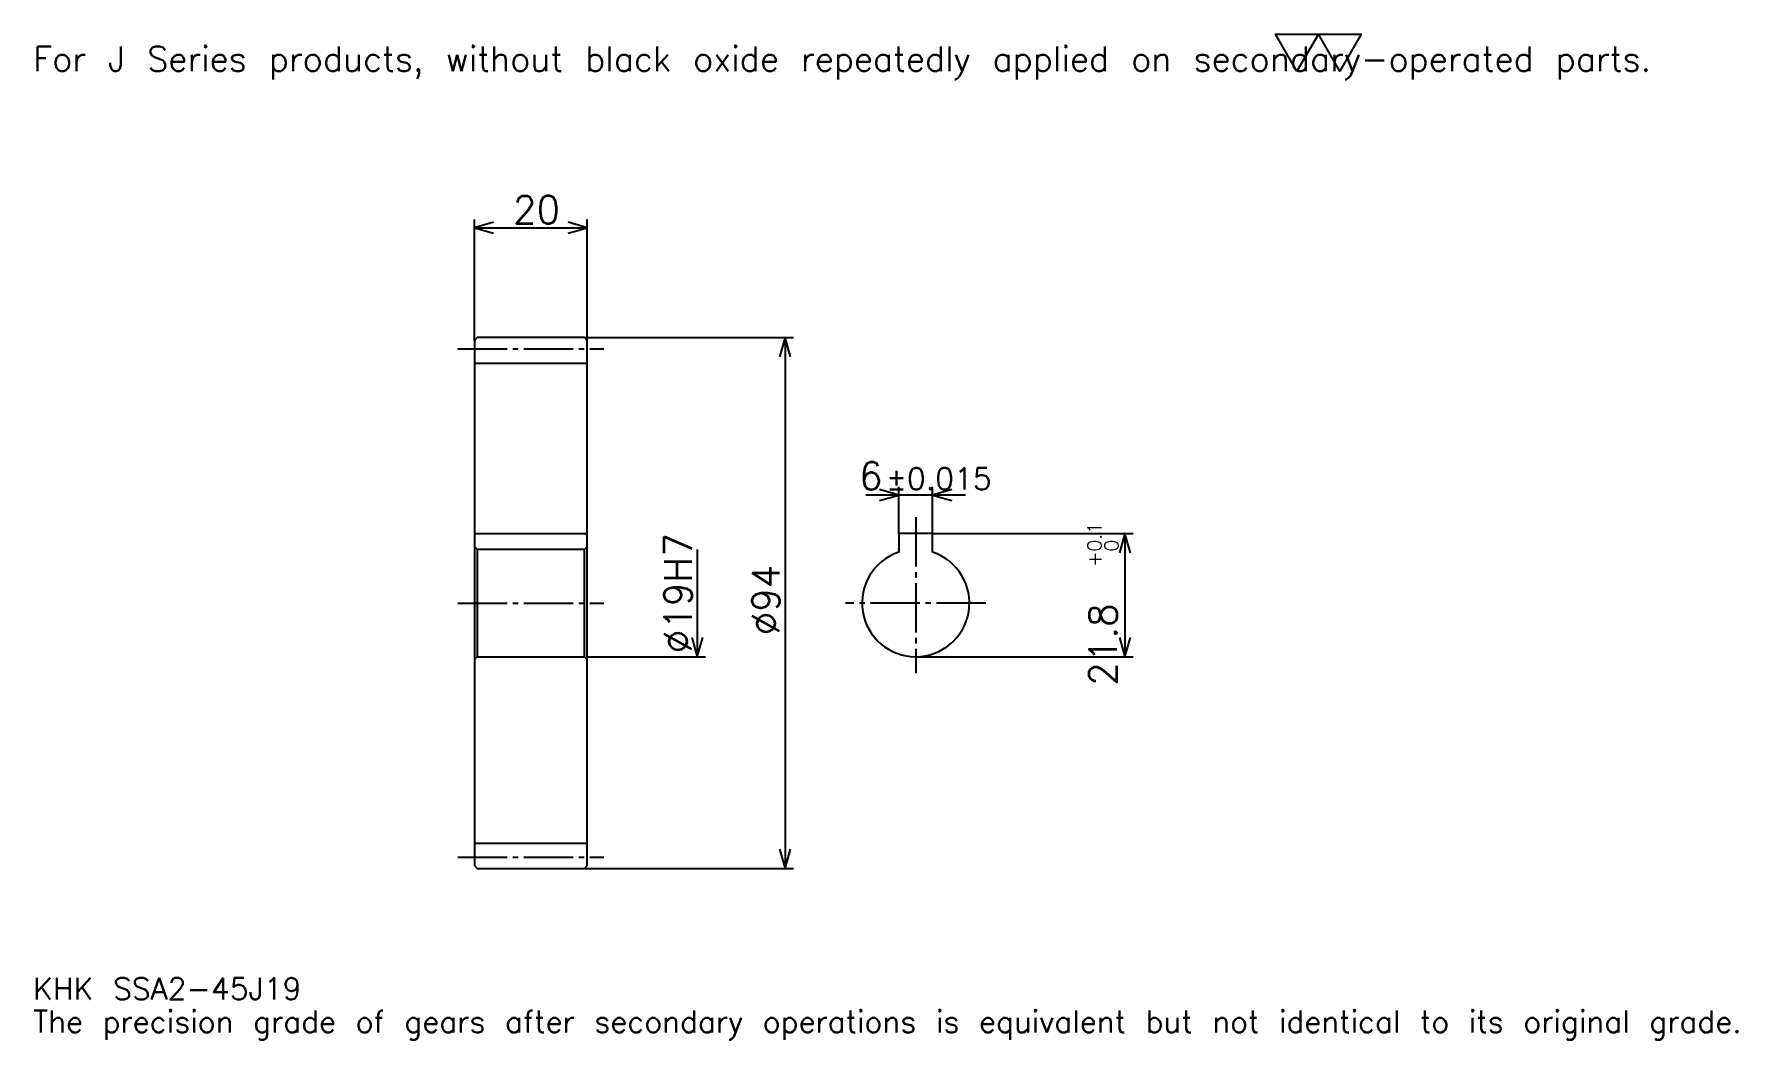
# Model space of a CAD drawing. Extents: x 10 to 312, y 4 to 182.
import ezdxf

# ---------------------------------------------------------------- set-up
doc = ezdxf.new("R2010")
doc.units = 0
doc.linetypes.add('DASHDOT', pattern=[11.673913, 8.755435, -0.972826, 0.972826, -0.972826])
doc.layers.get('0').update_dxf_attribs({"linetype": 'CONTINUOUS'})
doc.layers.add('DASHDOT', color=6, linetype='DASHDOT')
doc.styles.add('KANJI', font='TXT', dxfattribs={"bigfont": 'BIGFONT'})

msp = doc.modelspace()

# ---------------------------------------------------------------- linework, layer by layer
at = {"color": 5}
for p, q in [((87.842384, 127.92662), (87.842384, 148.842377)), ((107.842384, 127.92662), (107.842384, 148.842377)), ((87.842384, 147.383148), (107.842384, 147.383148)), ((87.842384, 127.42662), (87.842384, 127.92662)), ((107.342384, 127.92662), (107.842384, 127.92662)), ((107.842384, 127.92662), (144.323364, 127.92662)), ((107.842384, 127.42662), (107.842384, 127.92662)), ((142.86412, 127.92662), (142.86412, 33.92662)), ((174.820648, 100.036407), (157.146729, 100.036407)), ((162.983688, 93.226624), (162.983688, 101.495644)), ((168.983688, 93.226624), (168.983688, 101.495644)), ((168.983688, 93.226624), (204.491837, 93.226624)), ((203.032593, 93.226624), (203.032593, 71.42662)), ((127.298904, 90.42662), (127.298904, 71.42662)), ((107.842384, 71.42662), (128.758148, 71.42662)), ((165.983688, 71.42662), (204.491837, 71.42662)), ((107.342384, 33.92662), (107.842384, 33.92662)), ((107.842384, 33.92662), (144.323364, 33.92662))]:
    msp.add_line(p, q, dxfattribs=at)
at = {"color": 4}
for p, q in [((87.842384, 123.42662), (107.842384, 123.42662)), ((87.842384, 93.226624), (107.842384, 93.226624)), ((107.842384, 90.92662), (107.342384, 90.42662)), ((87.842384, 70.92662), (88.342384, 71.42662)), ((107.842384, 70.92662), (107.342384, 71.42662)), ((87.842384, 38.42662), (107.842384, 38.42662))]:
    msp.add_line(p, q, dxfattribs=at)
at = {"color": 7}
msp.add_lwpolyline([(233.478256, 175.108688), (229.684235, 181.684998), (244.860321, 181.684998), (241.066299, 175.108688), (237.272278, 181.684998), (233.478256, 175.108688)], dxfattribs=at)
at = {"color": 5}
for points in [[(91.247276, 148.355957), (87.842384, 147.383148), (91.247276, 146.410309)], [(104.437492, 146.410309), (107.842384, 147.383148), (104.437492, 148.355957)], [(143.836945, 124.521729), (142.86412, 127.92662), (141.891296, 124.521729)], [(159.578796, 99.063576), (162.983688, 100.036407), (159.578796, 101.009232)], [(172.38858, 101.009232), (168.983688, 100.036407), (172.38858, 99.063576)], [(204.005432, 89.821732), (203.032593, 93.226624), (202.059784, 89.821732)], [(126.32608, 74.831512), (127.298904, 71.42662), (128.271729, 74.831512)], [(202.059784, 74.831512), (203.032593, 71.42662), (204.005432, 74.831512)], [(141.891296, 37.331512), (142.86412, 33.92662), (143.836945, 37.331512)]]:
    msp.add_lwpolyline(points, dxfattribs=at)
at = {"color": 4}
for points in [[(87.842384, 70.92662), (87.842384, 34.42662), (88.342384, 33.92662), (107.342384, 33.92662), (107.842384, 34.42662), (107.842384, 127.42662), (107.342384, 127.92662), (88.342384, 127.92662), (87.842384, 127.42662), (87.842384, 70.92662)], [(87.842384, 90.92662), (88.342384, 90.42662), (88.342384, 71.42662), (107.342384, 71.42662), (107.342384, 90.42662), (88.342384, 90.42662)], [(168.983688, 89.940498), (168.983688, 93.226624), (162.983688, 93.226624), (162.983688, 89.940498)]]:
    msp.add_lwpolyline(points, dxfattribs=at)
msp.add_arc((165.983688, 80.92662), 9.5, 108.40848033, 71.59151967, dxfattribs=at)
at = {"layer": 'DASHDOT', "color": 7}
for p, q in [((84.923904, 125.92662), (110.760864, 125.92662)), ((165.983688, 96.145096), (165.983688, 68.508141)), ((84.923904, 80.92662), (110.760864, 80.92662)), ((178.402161, 80.92662), (153.565216, 80.92662)), ((84.923904, 35.92662), (110.760864, 35.92662))]:
    msp.add_line(p, q, dxfattribs=at)

# ---------------------------------------------------------------- texts
at = {"color": 7, "style": 'KANJI'}
for s, height, p in [('For J Series products, without black oxide repeatedly applied on secondary-operated parts.', 4.377717, (9.728261, 175.108688)), ('20', 4.86413, (94.680702, 148.161407)), ('6', 4.86413, (155.943161, 101.009232)), ('%%p0.015', 3.891304, (160.758057, 101.009232)), ('KHK SSA2-45J19', 3.891304, (9.728261, 10.701087)), ('The precision grade of gears after secondary operations is equivalent but not identical to its original grade.', 3.891304, (9.728261, 4.86413))]:
    msp.add_text(s, height=height, dxfattribs=at).set_placement(p)
for s, height, p in [('0.1', 2.432065, (198.849457, 90.055038)), ('%%c19H7', 4.86413, (126.32608, 72.049583)), ('0', 2.432065, (201.865204, 90.055038)), ('+', 2.432065, (198.849457, 87.331123)), ('%%c94', 4.86413, (141.891296, 75.211266)), ('21.8', 4.86413, (201.573364, 66.277245))]:
    msp.add_text(s, height=height, rotation=90, dxfattribs=at).set_placement(p)

doc.saveas('drawing.dxf')
